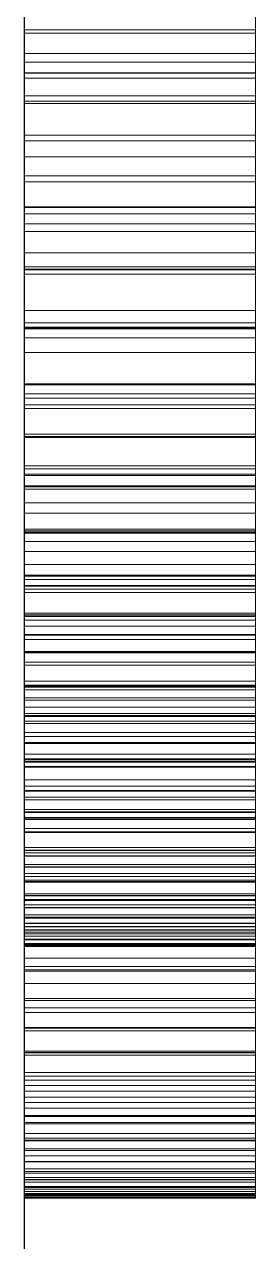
# Model space of a CAD drawing. Header units: millimetres. Extents: x 40 to 1360, y 134 to 546.
# Drawn here: x 107.85 to 108.05, y 415.788 to 416.84 of the extents above; entities that cross this region are included whole.
import ezdxf

# ---------------------------------------------------------------- set-up
doc = ezdxf.new("R2010")
doc.units = ezdxf.units.MM
doc.linetypes.add('WP_HIDDEN', pattern=[2.3, 1.5, -0.8])
doc.layers.add('HIDDEN', color=7, linetype='WP_HIDDEN', lineweight=13)
doc.layers.add('VISIBLE', color=7, linetype='CONTINUOUS', lineweight=25)

msp = doc.modelspace()

# ---------------------------------------------------------------- linework, layer by layer
at = {"layer": 'HIDDEN', "ltscale": 2}
for p, q in [((107.85, 415.86212), (107.85, 418.02538)), ((108.05, 415.86212), (108.05, 418.02538)), ((107.85, 418.01656), (107.85, 415.86212)), ((107.85, 416.32504), (107.85, 418.01656)), ((108.05, 418.01656), (108.05, 415.86212)), ((108.05, 416.32504), (108.05, 418.01656)), ((107.85, 417.5551), (107.85, 415.86212)), ((108.05, 415.86212), (108.05, 417.5551)), ((107.85, 417.54776), (107.85, 415.86212)), ((108.05, 417.54776), (108.05, 415.86212)), ((107.85, 416.83214), (107.85, 416.92464)), ((107.85, 416.79756), (107.85, 416.92464)), ((107.85, 416.92464), (107.85, 416.79789)), ((108.05, 416.83214), (108.05, 416.92464)), ((108.05, 416.79756), (108.05, 416.92464)), ((108.05, 416.92464), (108.05, 416.79789)), ((107.85, 416.83989), (107.85, 416.87174)), ((107.85, 416.85475), (107.85, 416.83504)), ((107.85, 416.8501), (107.85, 416.77819)), ((108.05, 416.85475), (108.05, 416.83504)), ((108.05, 416.8501), (108.05, 416.77819)), ((107.85, 416.80717), (107.85, 416.83989)), ((108.05, 416.80717), (108.05, 416.83989)), ((107.85, 416.83504), (107.85, 416.81458)), ((107.85, 416.83504), (108.05, 416.83504)), ((107.85, 416.7442), (107.85, 416.83214)), ((107.85, 416.83214), (108.05, 416.83214)), ((108.05, 416.83504), (108.05, 416.81458)), ((108.05, 416.7442), (108.05, 416.83214)), ((107.85, 416.81458), (107.85, 416.79338)), ((107.85, 416.81458), (108.05, 416.81458)), ((107.85, 416.77357), (107.85, 416.80717)), ((107.85, 416.80717), (108.05, 416.80717)), ((108.05, 416.81458), (108.05, 416.79338)), ((108.05, 416.77357), (108.05, 416.80717)), ((107.85, 416.79789), (108.05, 416.79789)), ((107.85, 416.79789), (107.85, 416.68216)), ((107.85, 416.68156), (107.85, 416.79756)), ((107.85, 416.79756), (108.05, 416.79756)), ((108.05, 416.79789), (108.05, 416.68216)), ((108.05, 416.68156), (108.05, 416.79756)), ((107.85, 416.79338), (107.85, 416.77144)), ((107.85, 416.79338), (108.05, 416.79338)), ((108.05, 416.79338), (108.05, 416.77144)), ((107.85, 416.77819), (107.85, 416.70892)), ((107.85, 416.77819), (108.05, 416.77819)), ((107.85, 416.73911), (107.85, 416.77357)), ((107.85, 416.77357), (108.05, 416.77357)), ((108.05, 416.77819), (108.05, 416.70892)), ((108.05, 416.73911), (108.05, 416.77357)), ((107.85, 416.77144), (107.85, 416.72531)), ((107.85, 416.77144), (108.05, 416.77144)), ((108.05, 416.77144), (108.05, 416.72531)), ((107.85, 416.66084), (107.85, 416.7442)), ((107.85, 416.7442), (108.05, 416.7442)), ((108.05, 416.66084), (108.05, 416.7442)), ((107.85, 416.70377), (107.85, 416.73911)), ((107.85, 416.73911), (108.05, 416.73911)), ((108.05, 416.70377), (108.05, 416.73911)), ((107.85, 416.72531), (107.85, 416.67619)), ((107.85, 416.72531), (108.05, 416.72531)), ((108.05, 416.72531), (108.05, 416.67619)), ((107.85, 416.70892), (107.85, 416.6423)), ((107.85, 416.70892), (108.05, 416.70892)), ((107.85, 416.66755), (107.85, 416.70377)), ((107.85, 416.70377), (108.05, 416.70377)), ((108.05, 416.70892), (108.05, 416.6423)), ((108.05, 416.66755), (108.05, 416.70377)), ((107.85, 416.68216), (108.05, 416.68216)), ((107.85, 416.68216), (107.85, 416.62843)), ((107.85, 416.62772), (107.85, 416.68156)), ((107.85, 416.68156), (108.05, 416.68156)), ((108.05, 416.68216), (108.05, 416.62843)), ((108.05, 416.62772), (108.05, 416.68156)), ((107.85, 416.67619), (107.85, 416.62409)), ((107.85, 416.67619), (108.05, 416.67619)), ((107.85, 416.63047), (107.85, 416.66755)), ((107.85, 416.66755), (108.05, 416.66755)), ((108.05, 416.67619), (108.05, 416.62409)), ((108.05, 416.63047), (108.05, 416.66755)), ((107.85, 416.58204), (107.85, 416.66084)), ((107.85, 416.66084), (108.05, 416.66084)), ((108.05, 416.58204), (108.05, 416.66084)), ((107.85, 416.6423), (107.85, 416.57831)), ((107.85, 416.6423), (108.05, 416.6423)), ((108.05, 416.6423), (108.05, 416.57831)), ((107.85, 416.59251), (107.85, 416.63047)), ((107.85, 416.63047), (108.05, 416.63047)), ((107.85, 416.62843), (108.05, 416.62843)), ((107.85, 416.62843), (107.85, 416.57745)), ((107.85, 416.57666), (107.85, 416.62772)), ((107.85, 416.62772), (108.05, 416.62772)), ((108.05, 416.59251), (108.05, 416.63047)), ((108.05, 416.62843), (108.05, 416.57745)), ((108.05, 416.57666), (108.05, 416.62772)), ((107.85, 416.62409), (107.85, 416.569)), ((107.85, 416.62409), (108.05, 416.62409)), ((108.05, 416.62409), (108.05, 416.569)), ((107.85, 416.55627), (107.85, 416.59251)), ((107.85, 416.59251), (108.05, 416.59251)), ((108.05, 416.55627), (108.05, 416.59251)), ((107.85, 416.50782), (107.85, 416.58204)), ((107.85, 416.58204), (108.05, 416.58204)), ((107.85, 416.57831), (107.85, 416.51697)), ((107.85, 416.57831), (108.05, 416.57831)), ((107.85, 416.57745), (108.05, 416.57745)), ((107.85, 416.57745), (107.85, 416.52923)), ((107.85, 416.52836), (107.85, 416.57666)), ((107.85, 416.57666), (108.05, 416.57666)), ((108.05, 416.50782), (108.05, 416.58204)), ((108.05, 416.57831), (108.05, 416.51697)), ((108.05, 416.57745), (108.05, 416.52923)), ((108.05, 416.52836), (108.05, 416.57666)), ((107.85, 416.569), (107.85, 416.51095)), ((107.85, 416.569), (108.05, 416.569)), ((108.05, 416.569), (108.05, 416.51095)), ((107.85, 416.52064), (107.85, 416.55627)), ((107.85, 416.55627), (108.05, 416.55627)), ((108.05, 416.52064), (108.05, 416.55627)), ((107.85, 416.52923), (108.05, 416.52923)), ((107.85, 416.52923), (107.85, 416.48376)), ((107.85, 416.48284), (107.85, 416.52836)), ((107.85, 416.52836), (108.05, 416.52836)), ((107.85, 416.48563), (107.85, 416.52064)), ((107.85, 416.52064), (108.05, 416.52064)), ((108.05, 416.52923), (108.05, 416.48376)), ((108.05, 416.48284), (108.05, 416.52836)), ((108.05, 416.48563), (108.05, 416.52064)), ((107.85, 416.51697), (107.85, 416.45826)), ((107.85, 416.51697), (108.05, 416.51697)), ((107.85, 416.51095), (107.85, 416.45584)), ((107.85, 416.51095), (108.05, 416.51095)), ((108.05, 416.51697), (108.05, 416.45826)), ((108.05, 416.51095), (108.05, 416.45584)), ((107.85, 416.43816), (107.85, 416.50782)), ((107.85, 416.50782), (108.05, 416.50782)), ((108.05, 416.43816), (108.05, 416.50782)), ((107.85, 416.45125), (107.85, 416.48563)), ((107.85, 416.48563), (108.05, 416.48563)), ((107.85, 416.48376), (108.05, 416.48376)), ((107.85, 416.48376), (107.85, 416.44105)), ((107.85, 416.4401), (107.85, 416.48284)), ((107.85, 416.48284), (108.05, 416.48284)), ((108.05, 416.45125), (108.05, 416.48563)), ((108.05, 416.48376), (108.05, 416.44105)), ((108.05, 416.4401), (108.05, 416.48284)), ((107.85, 416.45826), (107.85, 416.4022)), ((107.85, 416.45826), (108.05, 416.45826)), ((108.05, 416.45826), (108.05, 416.4022)), ((107.85, 416.45584), (107.85, 416.40367)), ((107.85, 416.45584), (108.05, 416.45584)), ((107.85, 416.41748), (107.85, 416.45125)), ((107.85, 416.45125), (108.05, 416.45125)), ((107.85, 416.44996), (107.85, 416.42645)), ((107.85, 416.40083), (107.85, 416.44996)), ((107.85, 416.44996), (108.05, 416.44996)), ((108.05, 416.45584), (108.05, 416.40367)), ((108.05, 416.41748), (108.05, 416.45125)), ((108.05, 416.44996), (108.05, 416.42645)), ((108.05, 416.40083), (108.05, 416.44996)), ((107.85, 416.44105), (108.05, 416.44105)), ((107.85, 416.44105), (107.85, 416.4011)), ((107.85, 416.40012), (107.85, 416.4401)), ((107.85, 416.4401), (108.05, 416.4401)), ((107.85, 416.37307), (107.85, 416.43816)), ((107.85, 416.43816), (108.05, 416.43816)), ((108.05, 416.44105), (108.05, 416.4011)), ((108.05, 416.40012), (108.05, 416.4401)), ((108.05, 416.37307), (108.05, 416.43816)), ((107.85, 416.42645), (107.85, 416.39288)), ((107.85, 416.42645), (108.05, 416.42645)), ((108.05, 416.42645), (108.05, 416.39288)), ((107.85, 416.38433), (107.85, 416.41748)), ((107.85, 416.41748), (108.05, 416.41748)), ((108.05, 416.38433), (108.05, 416.41748)), ((107.85, 416.40367), (107.85, 416.35444)), ((107.85, 416.40367), (108.05, 416.40367)), ((107.85, 416.4022), (107.85, 416.34878)), ((107.85, 416.4022), (108.05, 416.4022)), ((107.85, 416.4011), (108.05, 416.4011)), ((107.85, 416.4011), (107.85, 416.3639)), ((107.85, 416.35485), (107.85, 416.40083)), ((107.85, 416.40083), (108.05, 416.40083)), ((107.85, 416.36292), (107.85, 416.40012)), ((107.85, 416.40012), (108.05, 416.40012)), ((108.05, 416.40367), (108.05, 416.35444)), ((108.05, 416.4022), (108.05, 416.34878)), ((108.05, 416.4011), (108.05, 416.3639)), ((108.05, 416.35485), (108.05, 416.40083)), ((108.05, 416.36292), (108.05, 416.40012)), ((107.85, 416.39288), (107.85, 416.36015)), ((107.85, 416.39288), (108.05, 416.39288)), ((107.85, 416.35181), (107.85, 416.38433)), ((107.85, 416.38433), (108.05, 416.38433)), ((108.05, 416.39288), (108.05, 416.36015)), ((108.05, 416.35181), (108.05, 416.38433)), ((107.85, 416.31255), (107.85, 416.37307)), ((107.85, 416.37307), (108.05, 416.37307)), ((108.05, 416.31255), (108.05, 416.37307)), ((107.85, 416.3639), (108.05, 416.3639)), ((107.85, 416.3639), (107.85, 416.32945)), ((107.85, 416.32849), (107.85, 416.36292)), ((107.85, 416.36292), (108.05, 416.36292)), ((108.05, 416.3639), (108.05, 416.32945)), ((108.05, 416.32849), (108.05, 416.36292)), ((107.85, 416.36015), (107.85, 416.32827)), ((107.85, 416.36015), (108.05, 416.36015)), ((107.85, 416.31201), (107.85, 416.35485)), ((107.85, 416.35485), (108.05, 416.35485)), ((107.85, 416.35444), (107.85, 416.33092)), ((107.85, 416.35444), (108.05, 416.35444)), ((107.85, 416.3199), (107.85, 416.35181)), ((107.85, 416.35181), (108.05, 416.35181)), ((108.05, 416.36015), (108.05, 416.32827)), ((108.05, 416.31201), (108.05, 416.35485)), ((108.05, 416.35444), (108.05, 416.33092)), ((108.05, 416.3199), (108.05, 416.35181)), ((107.85, 416.34878), (107.85, 416.29799)), ((107.85, 416.34878), (108.05, 416.34878)), ((108.05, 416.34878), (108.05, 416.29799)), ((107.85, 416.33092), (107.85, 416.30814)), ((107.85, 416.33092), (108.05, 416.33092)), ((108.05, 416.33092), (108.05, 416.30814)), ((107.85, 416.32945), (108.05, 416.32945)), ((107.85, 416.32945), (107.85, 416.29777)), ((107.85, 416.29683), (107.85, 416.32849)), ((107.85, 416.32849), (108.05, 416.32849)), ((107.85, 416.32827), (107.85, 416.29721)), ((107.85, 416.32827), (108.05, 416.32827)), ((107.85, 416.32504), (108.05, 416.32504)), ((108.05, 416.32945), (108.05, 416.29777)), ((108.05, 416.29683), (108.05, 416.32849)), ((108.05, 416.32827), (108.05, 416.29721)), ((107.85, 416.28861), (107.85, 416.3199)), ((107.85, 416.3199), (108.05, 416.3199)), ((107.85, 416.25597), (107.85, 416.31255)), ((107.85, 416.31255), (108.05, 416.31255)), ((107.85, 416.27232), (107.85, 416.31201)), ((107.85, 416.31201), (108.05, 416.31201)), ((108.05, 416.28861), (108.05, 416.3199)), ((108.05, 416.25597), (108.05, 416.31255)), ((108.05, 416.27232), (108.05, 416.31201)), ((107.85, 416.30814), (107.85, 416.2861)), ((107.85, 416.30814), (108.05, 416.30814)), ((108.05, 416.30814), (108.05, 416.2861)), ((107.85, 416.29799), (107.85, 416.24985)), ((107.85, 416.29799), (108.05, 416.29799)), ((107.85, 416.29777), (108.05, 416.29777)), ((107.85, 416.29777), (107.85, 416.26883)), ((107.85, 416.29721), (107.85, 416.267)), ((107.85, 416.29721), (108.05, 416.29721)), ((107.85, 416.26795), (107.85, 416.29683)), ((107.85, 416.29683), (108.05, 416.29683)), ((108.05, 416.29799), (108.05, 416.24985)), ((108.05, 416.29777), (108.05, 416.26883)), ((108.05, 416.29721), (108.05, 416.267)), ((108.05, 416.26795), (108.05, 416.29683)), ((107.85, 416.25795), (107.85, 416.28861)), ((107.85, 416.28861), (108.05, 416.28861)), ((107.85, 416.2861), (107.85, 416.26479)), ((107.85, 416.2861), (108.05, 416.2861)), ((108.05, 416.25795), (108.05, 416.28861)), ((108.05, 416.2861), (108.05, 416.26479)), ((107.85, 416.23578), (107.85, 416.27232)), ((107.85, 416.27232), (108.05, 416.27232)), ((107.85, 416.26883), (108.05, 416.26883)), ((107.85, 416.26883), (107.85, 416.24266)), ((107.85, 416.24184), (107.85, 416.26795)), ((107.85, 416.26795), (108.05, 416.26795)), ((108.05, 416.23578), (108.05, 416.27232)), ((108.05, 416.26883), (108.05, 416.24266)), ((108.05, 416.24184), (108.05, 416.26795)), ((107.85, 416.267), (107.85, 416.23763)), ((107.85, 416.267), (108.05, 416.267)), ((107.85, 416.26479), (107.85, 416.24422)), ((107.85, 416.26479), (108.05, 416.26479)), ((107.85, 416.2279), (107.85, 416.25795)), ((107.85, 416.25795), (108.05, 416.25795)), ((108.05, 416.267), (108.05, 416.23763)), ((108.05, 416.26479), (108.05, 416.24422)), ((108.05, 416.2279), (108.05, 416.25795)), ((107.85, 416.2027), (107.85, 416.25597)), ((107.85, 416.25597), (108.05, 416.25597)), ((107.85, 416.24985), (107.85, 416.20435)), ((107.85, 416.24985), (108.05, 416.24985)), ((108.05, 416.2027), (108.05, 416.25597)), ((108.05, 416.24985), (108.05, 416.20435)), ((107.85, 416.24422), (107.85, 416.22438)), ((107.85, 416.24422), (108.05, 416.24422)), ((107.85, 416.24266), (108.05, 416.24266)), ((107.85, 416.24266), (107.85, 416.21923)), ((107.85, 416.2185), (107.85, 416.24184)), ((107.85, 416.24184), (108.05, 416.24184)), ((107.85, 416.23763), (107.85, 416.20909)), ((107.85, 416.23763), (108.05, 416.23763)), ((108.05, 416.24422), (108.05, 416.22438)), ((108.05, 416.24266), (108.05, 416.21923)), ((108.05, 416.2185), (108.05, 416.24184)), ((108.05, 416.23763), (108.05, 416.20909)), ((107.85, 416.20238), (107.85, 416.23578)), ((107.85, 416.23578), (108.05, 416.23578)), ((107.85, 416.19847), (107.85, 416.2279)), ((107.85, 416.2279), (108.05, 416.2279)), ((108.05, 416.20238), (108.05, 416.23578)), ((108.05, 416.19847), (108.05, 416.2279)), ((107.85, 416.22438), (107.85, 416.20527)), ((107.85, 416.22438), (108.05, 416.22438)), ((107.85, 416.21923), (108.05, 416.21923)), ((107.85, 416.21923), (107.85, 416.19788)), ((107.85, 416.2185), (108.05, 416.2185)), ((107.85, 416.17734), (107.85, 416.2185)), ((108.05, 416.22438), (108.05, 416.20527)), ((108.05, 416.21923), (108.05, 416.19788)), ((108.05, 416.17734), (108.05, 416.2185)), ((107.85, 416.20909), (107.85, 416.18139)), ((107.85, 416.20909), (108.05, 416.20909)), ((107.85, 416.20527), (107.85, 416.1869)), ((107.85, 416.20527), (108.05, 416.20527)), ((108.05, 416.20909), (108.05, 416.18139)), ((108.05, 416.20527), (108.05, 416.1869)), ((107.85, 416.20435), (107.85, 416.16149)), ((107.85, 416.20435), (108.05, 416.20435)), ((107.85, 416.15273), (107.85, 416.2027)), ((107.85, 416.2027), (108.05, 416.2027)), ((107.85, 416.17213), (107.85, 416.20238)), ((107.85, 416.20238), (108.05, 416.20238)), ((107.85, 416.16967), (107.85, 416.19847)), ((107.85, 416.19847), (108.05, 416.19847)), ((107.85, 416.19788), (108.05, 416.19788)), ((107.85, 416.19788), (107.85, 416.1779)), ((108.05, 416.20435), (108.05, 416.16149)), ((108.05, 416.15273), (108.05, 416.2027)), ((108.05, 416.17213), (108.05, 416.20238)), ((108.05, 416.16967), (108.05, 416.19847)), ((108.05, 416.19788), (108.05, 416.1779)), ((107.85, 416.1869), (107.85, 416.15315)), ((107.85, 416.1869), (108.05, 416.1869)), ((108.05, 416.1869), (108.05, 416.15315)), ((107.85, 416.18139), (107.85, 416.15453)), ((107.85, 416.18139), (108.05, 416.18139)), ((107.85, 416.1779), (108.05, 416.1779)), ((107.85, 416.1779), (107.85, 416.1593)), ((107.85, 416.15882), (107.85, 416.17734)), ((107.85, 416.17734), (108.05, 416.17734)), ((108.05, 416.18139), (108.05, 416.15453)), ((108.05, 416.1779), (108.05, 416.1593)), ((108.05, 416.15882), (108.05, 416.17734)), ((107.85, 416.14502), (107.85, 416.17213)), ((107.85, 416.17213), (108.05, 416.17213)), ((107.85, 416.14148), (107.85, 416.16967)), ((107.85, 416.16967), (108.05, 416.16967)), ((108.05, 416.14502), (108.05, 416.17213)), ((108.05, 416.14148), (108.05, 416.16967)), ((107.85, 416.16149), (107.85, 416.12127)), ((107.85, 416.16149), (108.05, 416.16149)), ((107.85, 416.1593), (108.05, 416.1593)), ((107.85, 416.1593), (107.85, 416.14208)), ((107.85, 416.14167), (107.85, 416.15882)), ((107.85, 416.15882), (108.05, 416.15882)), ((107.85, 416.15453), (107.85, 416.12851)), ((107.85, 416.15453), (108.05, 416.15453)), ((107.85, 416.15315), (107.85, 416.12389)), ((107.85, 416.15315), (108.05, 416.15315)), ((107.85, 416.10607), (107.85, 416.15273)), ((107.85, 416.15273), (108.05, 416.15273)), ((108.05, 416.16149), (108.05, 416.12127)), ((108.05, 416.1593), (108.05, 416.14208)), ((108.05, 416.14167), (108.05, 416.15882)), ((108.05, 416.15453), (108.05, 416.12851)), ((108.05, 416.15315), (108.05, 416.12389)), ((108.05, 416.10607), (108.05, 416.15273)), ((107.85, 416.12108), (107.85, 416.14502)), ((107.85, 416.14502), (108.05, 416.14502)), ((107.85, 416.14208), (108.05, 416.14208)), ((107.85, 416.14208), (107.85, 416.12623)), ((107.85, 416.12589), (107.85, 416.14167)), ((107.85, 416.14167), (108.05, 416.14167)), ((107.85, 416.11392), (107.85, 416.14148)), ((107.85, 416.14148), (108.05, 416.14148)), ((108.05, 416.12108), (108.05, 416.14502)), ((108.05, 416.14208), (108.05, 416.12623)), ((108.05, 416.12589), (108.05, 416.14167)), ((108.05, 416.11392), (108.05, 416.14148)), ((107.85, 416.12851), (107.85, 416.10332)), ((107.85, 416.12851), (108.05, 416.12851)), ((107.85, 416.12623), (108.05, 416.12623)), ((107.85, 416.12623), (107.85, 416.11177)), ((107.85, 416.11148), (107.85, 416.12589)), ((107.85, 416.12589), (108.05, 416.12589)), ((107.85, 416.12389), (107.85, 416.09914)), ((107.85, 416.12389), (108.05, 416.12389)), ((107.85, 416.12127), (107.85, 416.0837)), ((107.85, 416.12127), (108.05, 416.12127)), ((107.85, 416.10033), (107.85, 416.12108)), ((107.85, 416.12108), (108.05, 416.12108)), ((108.05, 416.12851), (108.05, 416.10332)), ((108.05, 416.12623), (108.05, 416.11177)), ((108.05, 416.11148), (108.05, 416.12589)), ((108.05, 416.12389), (108.05, 416.09914)), ((108.05, 416.12127), (108.05, 416.0837)), ((108.05, 416.10033), (108.05, 416.12108)), ((107.85, 416.08697), (107.85, 416.11392)), ((107.85, 416.11392), (108.05, 416.11392)), ((107.85, 416.11177), (108.05, 416.11177)), ((107.85, 416.11177), (107.85, 416.09868)), ((107.85, 416.09845), (107.85, 416.11148)), ((107.85, 416.11148), (108.05, 416.11148)), ((108.05, 416.08697), (108.05, 416.11392)), ((108.05, 416.11177), (108.05, 416.09868)), ((108.05, 416.09845), (108.05, 416.11148)), ((107.85, 416.06272), (107.85, 416.10607)), ((107.85, 416.10607), (108.05, 416.10607)), ((107.85, 416.10332), (107.85, 416.07898)), ((107.85, 416.10332), (108.05, 416.10332)), ((107.85, 416.08278), (107.85, 416.10033)), ((107.85, 416.10033), (108.05, 416.10033)), ((108.05, 416.06272), (108.05, 416.10607)), ((108.05, 416.10332), (108.05, 416.07898)), ((108.05, 416.08278), (108.05, 416.10033)), ((107.85, 416.09914), (107.85, 416.08845)), ((107.85, 416.09914), (108.05, 416.09914)), ((107.85, 416.09868), (108.05, 416.09868)), ((107.85, 416.09868), (107.85, 416.08697)), ((107.85, 416.08678), (107.85, 416.09845)), ((107.85, 416.09845), (108.05, 416.09845)), ((108.05, 416.09914), (108.05, 416.08845)), ((108.05, 416.09868), (108.05, 416.08697)), ((108.05, 416.08678), (108.05, 416.09845)), ((107.85, 416.08845), (107.85, 416.07889)), ((107.85, 416.08845), (108.05, 416.08845)), ((107.85, 416.05529), (107.85, 416.08697)), ((107.85, 416.08697), (108.05, 416.08697)), ((107.85, 416.08697), (107.85, 416.07664)), ((107.85, 416.07649), (107.85, 416.08678)), ((107.85, 416.08678), (108.05, 416.08678)), ((107.85, 416.0837), (107.85, 416.04876)), ((107.85, 416.0837), (108.05, 416.0837)), ((107.85, 416.06841), (107.85, 416.08278)), ((107.85, 416.08278), (108.05, 416.08278)), ((107.85, 416.07898), (107.85, 416.05547)), ((107.85, 416.07898), (108.05, 416.07898)), ((107.85, 416.07889), (107.85, 416.07045)), ((107.85, 416.07889), (108.05, 416.07889)), ((108.05, 416.08845), (108.05, 416.07889)), ((108.05, 416.05529), (108.05, 416.08697)), ((108.05, 416.08697), (108.05, 416.07664)), ((108.05, 416.07649), (108.05, 416.08678)), ((108.05, 416.0837), (108.05, 416.04876)), ((108.05, 416.06841), (108.05, 416.08278)), ((108.05, 416.07898), (108.05, 416.05547)), ((108.05, 416.07889), (108.05, 416.07045)), ((107.85, 416.07664), (108.05, 416.07664)), ((107.85, 416.07664), (107.85, 416.06768)), ((107.85, 416.06758), (107.85, 416.07649)), ((107.85, 416.07649), (108.05, 416.07649)), ((107.85, 416.07045), (107.85, 416.06313)), ((107.85, 416.07045), (108.05, 416.07045)), ((107.85, 416.05724), (107.85, 416.06841)), ((107.85, 416.06841), (108.05, 416.06841)), ((108.05, 416.07664), (108.05, 416.06768)), ((108.05, 416.06758), (108.05, 416.07649)), ((108.05, 416.07045), (108.05, 416.06313)), ((108.05, 416.05724), (108.05, 416.06841)), ((107.85, 416.06768), (108.05, 416.06768)), ((107.85, 416.06768), (107.85, 416.0601)), ((107.85, 416.06003), (107.85, 416.06758)), ((107.85, 416.06758), (108.05, 416.06758)), ((107.85, 416.06313), (107.85, 416.05695)), ((107.85, 416.06313), (108.05, 416.06313)), ((107.85, 416.02267), (107.85, 416.06272)), ((107.85, 416.06272), (108.05, 416.06272)), ((107.85, 416.0601), (108.05, 416.0601)), ((107.85, 416.0601), (107.85, 416.0539)), ((107.85, 416.05386), (107.85, 416.06003)), ((107.85, 416.06003), (108.05, 416.06003)), ((107.85, 416.04926), (107.85, 416.05724)), ((107.85, 416.05724), (108.05, 416.05724)), ((108.05, 416.06768), (108.05, 416.0601)), ((108.05, 416.06003), (108.05, 416.06758)), ((108.05, 416.06313), (108.05, 416.05695)), ((108.05, 416.02267), (108.05, 416.06272)), ((108.05, 416.0601), (108.05, 416.0539)), ((108.05, 416.05386), (108.05, 416.06003)), ((108.05, 416.04926), (108.05, 416.05724)), ((107.85, 416.05695), (107.85, 416.05188)), ((107.85, 416.05695), (108.05, 416.05695)), ((107.85, 416.05547), (107.85, 416.0328)), ((107.85, 416.05547), (108.05, 416.05547)), ((107.85, 416.02566), (107.85, 416.05529)), ((107.85, 416.05529), (108.05, 416.05529)), ((107.85, 416.0539), (108.05, 416.0539)), ((107.85, 416.0539), (107.85, 416.04908)), ((107.85, 416.04905), (107.85, 416.05386)), ((107.85, 416.05386), (108.05, 416.05386)), ((107.85, 416.05188), (107.85, 416.04513)), ((107.85, 416.05188), (108.05, 416.05188)), ((107.85, 416.04448), (107.85, 416.04926)), ((107.85, 416.04926), (108.05, 416.04926)), ((107.85, 416.04908), (108.05, 416.04908)), ((107.85, 416.04908), (107.85, 416.04564)), ((107.85, 416.04562), (107.85, 416.04905)), ((107.85, 416.04905), (108.05, 416.04905)), ((107.85, 416.04876), (107.85, 416.02171)), ((107.85, 416.04876), (108.05, 416.04876)), ((108.05, 416.05695), (108.05, 416.05188)), ((108.05, 416.05547), (108.05, 416.0328)), ((108.05, 416.02566), (108.05, 416.05529)), ((108.05, 416.0539), (108.05, 416.04908)), ((108.05, 416.04905), (108.05, 416.05386)), ((108.05, 416.05188), (108.05, 416.04513)), ((108.05, 416.04448), (108.05, 416.04926)), ((108.05, 416.04908), (108.05, 416.04564)), ((108.05, 416.04562), (108.05, 416.04905)), ((108.05, 416.04876), (108.05, 416.02171)), ((107.85, 416.04564), (108.05, 416.04564)), ((107.85, 416.04564), (107.85, 416.04357)), ((107.85, 416.04357), (107.85, 416.04562)), ((107.85, 416.04562), (108.05, 416.04562)), ((107.85, 416.04513), (107.85, 416.04288)), ((107.85, 416.04513), (108.05, 416.04513)), ((107.85, 416.04288), (107.85, 416.04448)), ((107.85, 416.04448), (108.05, 416.04448)), ((107.85, 416.04357), (108.05, 416.04357)), ((107.85, 416.04357), (107.85, 416.04288)), ((107.85, 416.04288), (107.85, 416.04357)), ((107.85, 416.04357), (108.05, 416.04357)), ((107.85, 416.04288), (108.05, 416.04288)), ((108.05, 416.04564), (108.05, 416.04357)), ((108.05, 416.04357), (108.05, 416.04562)), ((108.05, 416.04513), (108.05, 416.04288)), ((108.05, 416.04288), (108.05, 416.04448)), ((108.05, 416.04357), (108.05, 416.04288)), ((108.05, 416.04288), (108.05, 416.04357)), ((107.85, 416.0328), (107.85, 416.01097)), ((107.85, 416.0328), (108.05, 416.0328)), ((107.85, 415.99807), (107.85, 416.02566)), ((107.85, 416.02566), (108.05, 416.02566)), ((108.05, 416.0328), (108.05, 416.01097)), ((108.05, 415.99807), (108.05, 416.02566)), ((107.85, 415.98593), (107.85, 416.02267)), ((107.85, 416.02267), (108.05, 416.02267)), ((107.85, 416.02171), (107.85, 415.9964)), ((107.85, 416.02171), (108.05, 416.02171)), ((108.05, 415.98593), (108.05, 416.02267)), ((108.05, 416.02171), (108.05, 415.9964)), ((107.85, 416.01097), (107.85, 415.98997)), ((107.85, 416.01097), (108.05, 416.01097)), ((108.05, 416.01097), (108.05, 415.98997)), ((107.85, 415.97252), (107.85, 415.99807)), ((107.85, 415.99807), (108.05, 415.99807)), ((107.85, 415.9964), (107.85, 415.97284)), ((107.85, 415.9964), (108.05, 415.9964)), ((108.05, 415.97252), (108.05, 415.99807)), ((108.05, 415.9964), (108.05, 415.97284)), ((107.85, 415.98997), (107.85, 415.97004)), ((107.85, 415.98997), (108.05, 415.98997)), ((107.85, 415.9525), (107.85, 415.98593)), ((107.85, 415.98593), (108.05, 415.98593)), ((108.05, 415.98997), (108.05, 415.97004)), ((108.05, 415.9525), (108.05, 415.98593)), ((107.85, 415.97284), (107.85, 415.95103)), ((107.85, 415.97284), (108.05, 415.97284)), ((107.85, 415.94902), (107.85, 415.97252)), ((107.85, 415.97252), (108.05, 415.97252)), ((107.85, 415.97004), (107.85, 415.9514)), ((107.85, 415.97004), (108.05, 415.97004)), ((108.05, 415.97284), (108.05, 415.95103)), ((108.05, 415.94902), (108.05, 415.97252)), ((108.05, 415.97004), (108.05, 415.9514)), ((107.85, 415.92271), (107.85, 415.9525)), ((107.85, 415.9525), (108.05, 415.9525)), ((108.05, 415.92271), (108.05, 415.9525)), ((107.85, 415.9514), (107.85, 415.93404)), ((107.85, 415.9514), (108.05, 415.9514)), ((107.85, 415.95103), (107.85, 415.93096)), ((107.85, 415.95103), (108.05, 415.95103)), ((107.85, 415.92756), (107.85, 415.94902)), ((107.85, 415.94902), (108.05, 415.94902)), ((108.05, 415.9514), (108.05, 415.93404)), ((108.05, 415.95103), (108.05, 415.93096)), ((108.05, 415.92756), (108.05, 415.94902)), ((107.85, 415.93404), (107.85, 415.91796)), ((107.85, 415.93404), (108.05, 415.93404)), ((107.85, 415.93096), (107.85, 415.91264)), ((107.85, 415.93096), (108.05, 415.93096)), ((108.05, 415.93404), (108.05, 415.91796)), ((108.05, 415.93096), (108.05, 415.91264)), ((107.85, 415.90815), (107.85, 415.92756)), ((107.85, 415.92756), (108.05, 415.92756)), ((107.85, 415.89688), (107.85, 415.92271)), ((107.85, 415.92271), (108.05, 415.92271)), ((108.05, 415.90815), (108.05, 415.92756)), ((108.05, 415.89688), (108.05, 415.92271)), ((107.85, 415.91796), (107.85, 415.90318)), ((107.85, 415.91796), (108.05, 415.91796)), ((107.85, 415.91264), (107.85, 415.89606)), ((107.85, 415.91264), (108.05, 415.91264)), ((108.05, 415.91796), (108.05, 415.90318)), ((108.05, 415.91264), (108.05, 415.89606)), ((107.85, 415.89078), (107.85, 415.90815)), ((107.85, 415.90815), (108.05, 415.90815)), ((107.85, 415.90318), (107.85, 415.88967)), ((107.85, 415.90318), (108.05, 415.90318)), ((108.05, 415.89078), (108.05, 415.90815)), ((108.05, 415.90318), (108.05, 415.88967)), ((107.85, 415.87504), (107.85, 415.89688)), ((107.85, 415.89688), (108.05, 415.89688)), ((107.85, 415.89606), (107.85, 415.88122)), ((107.85, 415.89606), (108.05, 415.89606)), ((107.85, 415.87545), (107.85, 415.89078)), ((107.85, 415.89078), (108.05, 415.89078)), ((107.85, 415.88967), (107.85, 415.87746)), ((107.85, 415.88967), (108.05, 415.88967)), ((108.05, 415.87504), (108.05, 415.89688)), ((108.05, 415.89606), (108.05, 415.88122)), ((108.05, 415.87545), (108.05, 415.89078)), ((108.05, 415.88967), (108.05, 415.87746)), ((107.85, 415.88122), (107.85, 415.86814)), ((107.85, 415.88122), (108.05, 415.88122)), ((108.05, 415.88122), (108.05, 415.86814)), ((107.85, 415.87746), (107.85, 415.86653)), ((107.85, 415.87746), (108.05, 415.87746)), ((107.85, 415.86216), (107.85, 415.87545)), ((107.85, 415.87545), (108.05, 415.87545)), ((107.85, 415.85716), (107.85, 415.87504)), ((107.85, 415.87504), (108.05, 415.87504)), ((107.85, 415.86814), (107.85, 415.85679)), ((107.85, 415.86814), (108.05, 415.86814)), ((108.05, 415.87746), (108.05, 415.86653)), ((108.05, 415.86216), (108.05, 415.87545)), ((108.05, 415.85716), (108.05, 415.87504)), ((108.05, 415.86814), (108.05, 415.85679)), ((107.85, 415.86653), (107.85, 415.85688)), ((107.85, 415.86653), (108.05, 415.86653)), ((107.85, 415.85092), (107.85, 415.86216)), ((107.85, 415.86216), (108.05, 415.86216)), ((107.85, 415.86212), (108.05, 415.86212)), ((108.05, 415.86653), (108.05, 415.85688)), ((108.05, 415.85092), (108.05, 415.86216)), ((107.85, 415.84326), (107.85, 415.85716)), ((107.85, 415.85716), (108.05, 415.85716)), ((107.85, 415.85688), (107.85, 415.84853)), ((107.85, 415.85688), (108.05, 415.85688)), ((107.85, 415.85679), (107.85, 415.84719)), ((107.85, 415.85679), (108.05, 415.85679)), ((107.85, 415.84173), (107.85, 415.85092)), ((107.85, 415.85092), (108.05, 415.85092)), ((107.85, 415.84853), (107.85, 415.84145)), ((107.85, 415.84853), (108.05, 415.84853)), ((107.85, 415.84719), (107.85, 415.83934)), ((107.85, 415.84719), (108.05, 415.84719)), ((108.05, 415.84326), (108.05, 415.85716)), ((108.05, 415.85688), (108.05, 415.84853)), ((108.05, 415.85679), (108.05, 415.84719)), ((108.05, 415.84173), (108.05, 415.85092)), ((108.05, 415.84853), (108.05, 415.84145)), ((108.05, 415.84719), (108.05, 415.83934)), ((107.85, 415.83332), (107.85, 415.84326)), ((107.85, 415.84326), (108.05, 415.84326)), ((107.85, 415.83458), (107.85, 415.84173)), ((107.85, 415.84173), (108.05, 415.84173)), ((107.85, 415.84145), (107.85, 415.83567)), ((107.85, 415.84145), (108.05, 415.84145)), ((107.85, 415.83934), (107.85, 415.83323)), ((107.85, 415.83934), (108.05, 415.83934)), ((108.05, 415.83332), (108.05, 415.84326)), ((108.05, 415.83458), (108.05, 415.84173)), ((108.05, 415.84145), (108.05, 415.83567)), ((108.05, 415.83934), (108.05, 415.83323)), ((107.85, 415.83567), (107.85, 415.83117)), ((107.85, 415.83567), (108.05, 415.83567)), ((107.85, 415.82947), (107.85, 415.83458)), ((107.85, 415.83458), (108.05, 415.83458)), ((107.85, 415.82737), (107.85, 415.83332)), ((107.85, 415.83332), (108.05, 415.83332)), ((107.85, 415.83323), (107.85, 415.82887)), ((107.85, 415.83323), (108.05, 415.83323)), ((107.85, 415.83117), (107.85, 415.82795)), ((107.85, 415.83117), (108.05, 415.83117)), ((107.85, 415.8264), (107.85, 415.82947)), ((107.85, 415.82947), (108.05, 415.82947)), ((107.85, 415.82887), (107.85, 415.82625)), ((107.85, 415.82887), (108.05, 415.82887)), ((107.85, 415.82795), (107.85, 415.82602)), ((107.85, 415.82795), (108.05, 415.82795)), ((107.85, 415.82538), (107.85, 415.82737)), ((107.85, 415.82737), (108.05, 415.82737)), ((107.85, 415.82538), (107.85, 415.8264)), ((107.85, 415.8264), (108.05, 415.8264)), ((107.85, 415.82625), (107.85, 415.82538)), ((107.85, 415.82625), (108.05, 415.82625)), ((107.85, 415.82602), (107.85, 415.82538)), ((107.85, 415.82602), (108.05, 415.82602)), ((108.05, 415.83567), (108.05, 415.83117)), ((108.05, 415.82947), (108.05, 415.83458)), ((108.05, 415.82737), (108.05, 415.83332)), ((108.05, 415.83323), (108.05, 415.82887)), ((108.05, 415.83117), (108.05, 415.82795)), ((108.05, 415.8264), (108.05, 415.82947)), ((108.05, 415.82887), (108.05, 415.82625)), ((108.05, 415.82795), (108.05, 415.82602)), ((108.05, 415.82538), (108.05, 415.82737)), ((108.05, 415.82538), (108.05, 415.8264)), ((108.05, 415.82625), (108.05, 415.82538)), ((108.05, 415.82602), (108.05, 415.82538)), ((107.85, 415.82538), (108.05, 415.82538))]:
    msp.add_line(p, q, dxfattribs=at)
msp.add_lwpolyline([(107.85, 414.42538), (107.85, 414.48806), (107.85, 414.67296), (107.85, 414.9708), (107.85, 415.36665), (107.85, 415.84067), (107.85, 416.36908), (107.85, 416.92538), (107.85, 417.48168), (107.85, 418.01009), (107.85, 418.4841), (107.85, 418.87996), (107.85, 419.1778), (107.85, 419.3627), (107.85, 419.42538)], dxfattribs=at)
at = {"layer": 'VISIBLE'}
msp.add_line((107.85, 280.5), (107.85, 492.5), dxfattribs=at)

doc.saveas('drawing.dxf')
